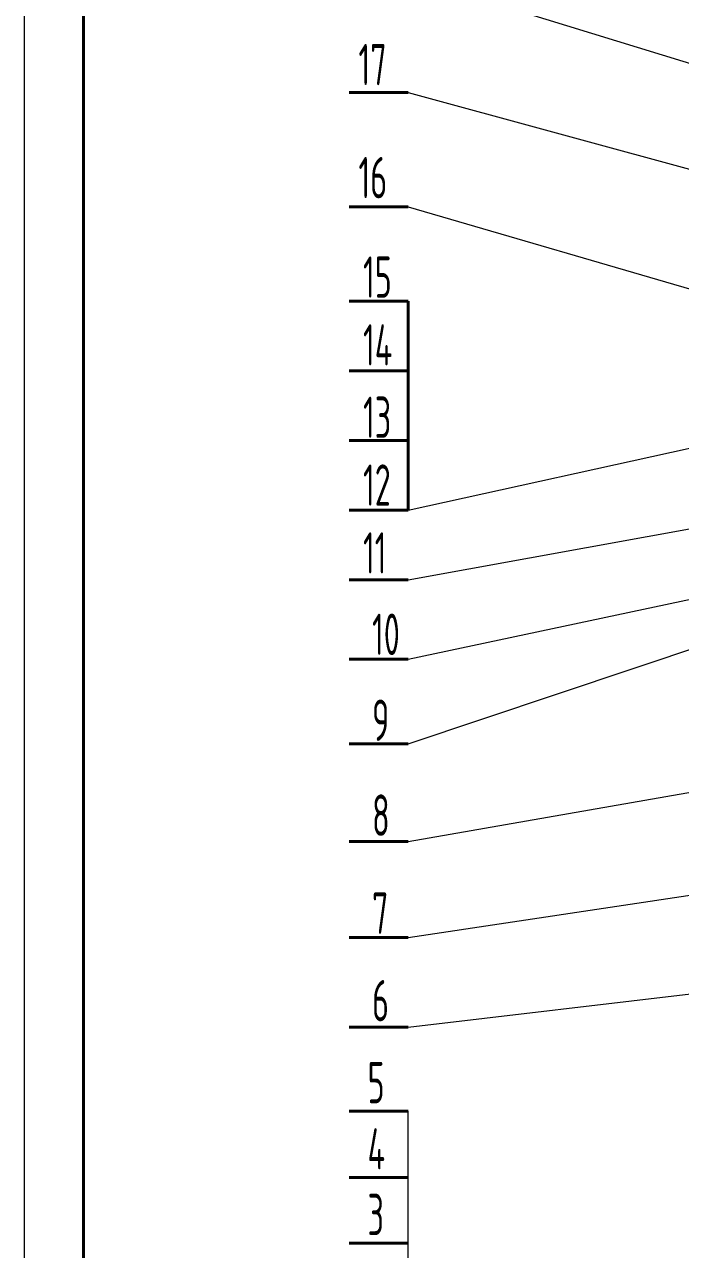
# Model space of a CAD drawing. Extents: x 2514 to 4956, y -860 to 401.
# Drawn here: x 2513.9 to 2624.9, y 65.1 to 272.4 of the extents above; entities that cross this region are included whole.
import ezdxf

# ---------------------------------------------------------------- set-up
doc = ezdxf.new("R2010")
doc.units = 0
doc.header["$LTSCALE"] = 5
doc.header["$MEASUREMENT"] = 0
doc.layers.get('0').update_dxf_attribs({"linetype": 'CONTINUOUS', "lineweight": 18})
doc.layers.add('1', color=1, linetype='CONTINUOUS', lineweight=40)
doc.styles.get("Standard").update_dxf_attribs({"font": 'isocp.shx', "width": 0.707, "bigfont": 'hztxt.shx'})

msp = doc.modelspace()

# ---------------------------------------------------------------- linework, layer by layer
for p, q in [((2513.86235, -439.84817), (2513.86235, 401.15183)), ((2578.80527, 280.4453), (2701.54881, 242.65889)), ((2578.80527, 260.85362), (2703.04659, 226.96904)), ((2578.80527, 241.50728), (2665.97652, 216.11013)), ((2578.80527, 190.19743), (2696.30658, 216.11013)), ((2578.80527, 178.4214), (2658.66415, 192.85262)), ((2578.80527, 164.96308), (2650.45517, 180.16601)), ((2578.80527, 150.66362), (2656.6741, 176.68341)), ((2578.80527, 134.1012), (2703.42918, 155.95469)), ((2578.80527, 117.85896), (2658.98416, 129.97145)), ((2578.80527, 102.71835), (2653.51401, 111.50967)), ((2578.80527, 56.02192), (2578.80527, 88.48032))]:
    msp.add_line(p, q)
at = {"layer": '1'}
for p, q in [((2523.86235, -429.84817), (2523.86235, 376.15183)), ((2568.80527, 260.85362), (2578.80527, 260.85362)), ((2568.80527, 241.50728), (2578.80527, 241.50728)), ((2568.80527, 225.52552), (2578.80527, 225.52552)), ((2578.80527, 225.52552), (2578.80527, 190.19743)), ((2568.80527, 213.74949), (2578.80527, 213.74949)), ((2568.80527, 201.97346), (2578.80527, 201.97346)), ((2568.80527, 190.19743), (2578.80527, 190.19743)), ((2568.80527, 178.4214), (2578.80527, 178.4214)), ((2568.80527, 164.96308), (2578.80527, 164.96308)), ((2568.80527, 150.66362), (2578.80527, 150.66362)), ((2568.80527, 134.1012), (2578.80527, 134.1012)), ((2568.80527, 117.85896), (2578.80527, 117.85896)), ((2568.80527, 102.71835), (2578.80527, 102.71835)), ((2568.80527, 88.48032), (2578.80527, 88.48032)), ((2568.80527, 77.27107), (2578.80527, 77.27107)), ((2568.80527, 66.15613), (2578.80527, 66.15613))]:
    msp.add_line(p, q, dxfattribs=at)

# ---------------------------------------------------------------- texts
at = {"layer": '1', "width": 0.63}
for s, p in [('17', (2570.39531, 262.08549)), ('16', (2570.39531, 242.95622)), ('15', (2571.16048, 226.12247)), ('14', (2571.16048, 214.64491)), ('13', (2571.16048, 202.40218)), ('12', (2571.16048, 190.92462)), ('11', (2571.16048, 179.44706)), ('10', (2572.69082, 165.67398)), ('9', (2572.69082, 151.13574)), ('8', (2572.69082, 135.06716)), ('7', (2572.69082, 118.49905)), ('6', (2572.69082, 103.69516)), ('5', (2571.92565, 89.82615)), ('4', (2571.92565, 78.6169)), ('3', (2571.92565, 67.50196))]:
    msp.add_text(s, height=7, dxfattribs=at).set_placement(p)

doc.saveas('drawing.dxf')
